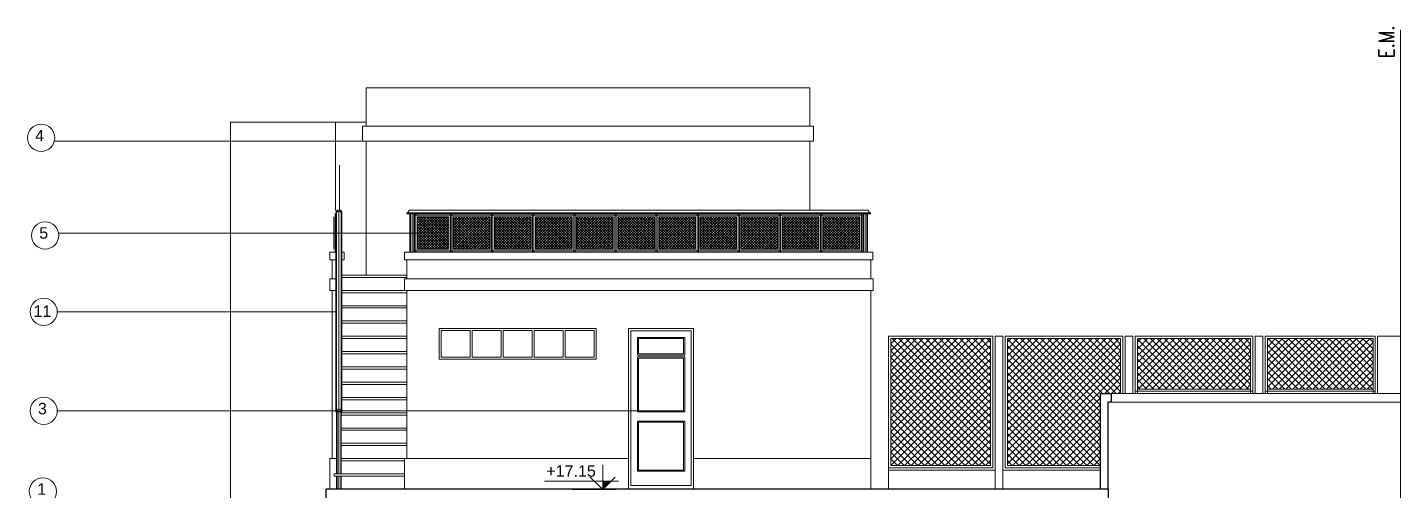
# Model space of a CAD drawing. Header units: millimetres. Extents: x 1578 to 2210, y 899 to 1032.
# Drawn here: x 2050.58 to 2068.54, y 949.14 to 955.19 of the extents above; entities that cross this region are included whole.
import ezdxf

# ---------------------------------------------------------------- set-up
doc = ezdxf.new("R2010")
doc.units = ezdxf.units.MM
doc.linetypes.add('DASHDOT2', pattern=[12.7, 6.35, -3.175, 0, -3.175])
for name, color, linetype, lineweight in [('CARPINTERIA', 7, 'Continuous', 18), ('COTAS', 7, 'Continuous', 15), ('EJES', 7, 'DASHDOT2', 13), ('ESTRUCTURA', 3, 'Continuous', 30), ('MUROS', 1, 'Continuous', 30), ('PISOS', 9, 'Continuous', 9), ('SANITARIOS', 7, 'Continuous', 20), ('TRAMAS', 7, 'Continuous', 15), ('UMBRALES', 7, 'Continuous', 18)]:
    doc.layers.add(name, color=color, linetype=linetype, lineweight=lineweight)
doc.styles.add('ROMANS', font='romans', dxfattribs={"height": 0.06})
doc.styles.add('STYLE1', font='ARIAL.TTF')
pattern_1 = [(135, (2125.24581, 868.76433), (0.044194174, 0.044194174), []), (45, (2125.24581, 868.76433), (0.044194174, -0.044194174), [])]

msp = doc.modelspace()

# ---------------------------------------------------------------- hatches: boundary and pattern name
at = {"layer": 'COTAS', "ltscale": 0.05}
msp.add_hatch(color=256, dxfattribs=at).paths.add_polyline_path([(2058.104, 949.26), (2058.213, 949.26), (2058.104, 949.151)])
at = {"layer": 'PISOS', "ltscale": 0.05}
h = msp.add_hatch(dxfattribs=at)
h.set_pattern_fill('ANSI37', color=256, scale=0.2, style=0)
h.set_pattern_definition([(135, (2132.23744, 862.02961), (0.0176776695, 0.0176776695), []), (45, (2132.23744, 862.02961), (0.0176776695, -0.0176776695), [])])
h.paths.add_polyline_path([(2056.092, 952.293), (2055.68, 952.293), (2055.68, 952.718), (2056.092, 952.718)])
at = {"layer": 'PISOS', "ltscale": 0.1}
h = msp.add_hatch(dxfattribs=at)
h.set_pattern_fill('ANSI37', color=256, scale=0.2, style=0)
h.set_pattern_definition([(135, (2038.492725, 876.356648), (0.0176776695, 0.0176776695), []), (45, (2038.492725, 876.356648), (0.0176776695, -0.0176776695), [])])
h.paths.add_polyline_path([(2056.63, 952.293), (2056.15, 952.293), (2056.15, 952.718), (2056.63, 952.718)])
h = msp.add_hatch(dxfattribs=at)
h.set_pattern_fill('ANSI37', color=256, scale=0.2, style=0)
h.set_pattern_definition([(135, (2039.030225, 876.356648), (0.0176776695, 0.0176776695), []), (45, (2039.030225, 876.356648), (0.0176776695, -0.0176776695), [])])
h.paths.add_polyline_path([(2057.167, 952.293), (2056.687, 952.293), (2056.687, 952.718), (2057.167, 952.718)])
h = msp.add_hatch(dxfattribs=at)
h.set_pattern_fill('ANSI37', color=256, scale=0.2, style=0)
h.set_pattern_definition([(135, (2039.567725, 876.356648), (0.0176776695, 0.0176776695), []), (45, (2039.567725, 876.356648), (0.0176776695, -0.0176776695), [])])
h.paths.add_polyline_path([(2057.705, 952.293), (2057.225, 952.293), (2057.225, 952.718), (2057.705, 952.718)])
h = msp.add_hatch(dxfattribs=at)
h.set_pattern_fill('ANSI37', color=256, scale=0.2, style=0)
h.set_pattern_definition([(135, (2040.105225, 876.356648), (0.0176776695, 0.0176776695), []), (45, (2040.105225, 876.356648), (0.0176776695, -0.0176776695), [])])
h.paths.add_polyline_path([(2058.242, 952.293), (2057.762, 952.293), (2057.762, 952.718), (2058.242, 952.718)])
h = msp.add_hatch(dxfattribs=at)
h.set_pattern_fill('ANSI37', color=256, scale=0.2, style=0)
h.set_pattern_definition([(135, (2040.642725, 876.356648), (0.0176776695, 0.0176776695), []), (45, (2040.642725, 876.356648), (0.0176776695, -0.0176776695), [])])
h.paths.add_polyline_path([(2058.78, 952.293), (2058.3, 952.293), (2058.3, 952.718), (2058.78, 952.718)])
h = msp.add_hatch(dxfattribs=at)
h.set_pattern_fill('ANSI37', color=256, scale=0.2, style=0)
h.set_pattern_definition([(135, (2041.180225, 876.356648), (0.0176776695, 0.0176776695), []), (45, (2041.180225, 876.356648), (0.0176776695, -0.0176776695), [])])
h.paths.add_polyline_path([(2059.317, 952.293), (2058.837, 952.293), (2058.837, 952.718), (2059.317, 952.718)])
h = msp.add_hatch(dxfattribs=at)
h.set_pattern_fill('ANSI37', color=256, scale=0.2, style=0)
h.set_pattern_definition([(135, (2041.717725, 876.356648), (0.0176776695, 0.0176776695), []), (45, (2041.717725, 876.356648), (0.0176776695, -0.0176776695), [])])
h.paths.add_polyline_path([(2059.855, 952.293), (2059.375, 952.293), (2059.375, 952.718), (2059.855, 952.718)])
h = msp.add_hatch(dxfattribs=at)
h.set_pattern_fill('ANSI37', color=256, scale=0.2, style=0)
h.set_pattern_definition([(135, (2042.255225, 876.356648), (0.0176776695, 0.0176776695), []), (45, (2042.255225, 876.356648), (0.0176776695, -0.0176776695), [])])
h.paths.add_polyline_path([(2060.392, 952.293), (2059.912, 952.293), (2059.912, 952.718), (2060.392, 952.718)])
h = msp.add_hatch(dxfattribs=at)
h.set_pattern_fill('ANSI37', color=256, scale=0.2, style=0)
h.set_pattern_definition([(135, (2042.792725, 876.356648), (0.0176776695, 0.0176776695), []), (45, (2042.792725, 876.356648), (0.0176776695, -0.0176776695), [])])
h.paths.add_polyline_path([(2060.93, 952.293), (2060.45, 952.293), (2060.45, 952.718), (2060.93, 952.718)])
h = msp.add_hatch(dxfattribs=at)
h.set_pattern_fill('ANSI37', color=256, scale=0.2, style=0)
h.set_pattern_definition([(135, (2043.330225, 876.356648), (0.0176776695, 0.0176776695), []), (45, (2043.330225, 876.356648), (0.0176776695, -0.0176776695), [])])
h.paths.add_polyline_path([(2061.467, 952.293), (2060.987, 952.293), (2060.987, 952.718), (2061.467, 952.718)])
at = {"layer": 'TRAMAS', "ltscale": 0.05}
h = msp.add_hatch(dxfattribs=at)
h.set_pattern_fill('ANSI37', color=256, scale=0.5, style=0)
h.set_pattern_definition(pattern_1)
h.paths.add_polyline_path([(2063.177, 951.125), (2061.872, 951.125), (2061.872, 949.465), (2063.177, 949.465)])
h = msp.add_hatch(dxfattribs=at)
h.set_pattern_fill('ANSI37', color=256, scale=0.5, style=0)
h.set_pattern_definition(pattern_1)
h.paths.add_polyline_path([(2064.611, 949.465), (2064.611, 950.405), (2064.877, 950.405), (2064.877, 951.125), (2063.397, 951.125), (2063.397, 949.465)])
h = msp.add_hatch(dxfattribs=at)
h.set_pattern_fill('ANSI37', color=256, scale=0.5, style=0)
h.set_pattern_definition([(135, (2126.94581, 868.76433), (0.044194174, 0.044194174), []), (45, (2126.94581, 868.76433), (0.044194174, -0.044194174), [])])
h.paths.add_polyline_path([(2066.577, 950.465), (2066.577, 951.125), (2065.097, 951.125), (2065.097, 950.465)])
h = msp.add_hatch(dxfattribs=at)
h.set_pattern_fill('ANSI37', color=256, scale=0.5, style=0)
h.set_pattern_definition([(135, (2128.106515, 866.22263), (0.044194174, 0.044194174), []), (45, (2128.106515, 866.22263), (0.044194174, -0.044194174), [])])
h.paths.add_polyline_path([(2066.797, 950.465), (2068.177, 950.465), (2068.177, 951.125), (2066.797, 951.125)])

# ---------------------------------------------------------------- linework, layer by layer
at = {"layer": 'CARPINTERIA', "ltscale": 0.05}
for p, q in [((2054.694, 951.955), (2055.542, 951.955)), ((2054.694, 951.925), (2055.542, 951.925)), ((2054.692, 951.755), (2055.512, 951.755)), ((2054.692, 951.725), (2055.542, 951.725)), ((2054.694, 951.555), (2055.542, 951.555)), ((2054.694, 951.525), (2055.542, 951.525)), ((2054.694, 951.355), (2055.542, 951.355)), ((2054.694, 951.325), (2055.542, 951.325)), ((2054.694, 951.155), (2055.542, 951.155)), ((2054.694, 951.125), (2055.542, 951.125)), ((2054.694, 950.955), (2055.542, 950.955)), ((2054.694, 950.925), (2055.542, 950.925)), ((2054.694, 950.755), (2055.542, 950.755)), ((2054.694, 950.725), (2055.542, 950.725)), ((2054.694, 950.555), (2055.542, 950.555)), ((2054.694, 950.525), (2055.542, 950.525)), ((2054.694, 950.355), (2055.542, 950.355)), ((2054.694, 950.325), (2055.542, 950.325)), ((2054.683, 950.155), (2055.542, 950.155)), ((2054.683, 950.125), (2055.542, 950.125)), ((2054.683, 949.955), (2055.542, 949.955)), ((2054.683, 949.925), (2055.542, 949.925)), ((2054.683, 949.755), (2055.542, 949.755)), ((2054.683, 949.725), (2055.542, 949.725)), ((2054.683, 949.555), (2055.512, 949.555)), ((2054.683, 949.525), (2055.512, 949.525)), ((2054.593, 949.355), (2055.512, 949.355)), ((2054.593, 949.325), (2054.593, 949.355)), ((2054.593, 949.325), (2055.512, 949.325))]:
    msp.add_line(p, q, dxfattribs=at)
at = {"layer": 'CARPINTERIA', "ltscale": 0.1}
for p, q in [((2055.992, 950.88), (2055.992, 951.23)), ((2056.372, 951.23), (2055.992, 951.23)), ((2056.372, 950.88), (2056.372, 951.23)), ((2056.397, 950.88), (2056.397, 951.23)), ((2056.777, 951.23), (2056.397, 951.23)), ((2056.777, 951.23), (2056.777, 950.88)), ((2056.802, 951.23), (2056.802, 950.88)), ((2057.182, 951.23), (2056.802, 951.23)), ((2057.182, 951.23), (2057.182, 950.88)), ((2057.207, 951.23), (2057.207, 950.88)), ((2057.587, 951.23), (2057.207, 951.23)), ((2057.587, 951.23), (2057.587, 950.88)), ((2057.612, 951.23), (2057.612, 950.88)), ((2057.992, 951.23), (2057.612, 951.23)), ((2057.992, 951.23), (2057.992, 950.88)), ((2059.262, 951.225), (2058.472, 951.225)), ((2058.472, 951.225), (2058.472, 949.205)), ((2059.262, 951.225), (2059.262, 949.205)), ((2059.162, 951.125), (2058.572, 951.125)), ((2058.572, 951.125), (2058.572, 950.925)), ((2059.162, 951.125), (2059.162, 950.925)), ((2056.372, 950.88), (2055.992, 950.88)), ((2056.777, 950.88), (2056.397, 950.88)), ((2057.182, 950.88), (2056.802, 950.88)), ((2057.587, 950.88), (2057.207, 950.88)), ((2057.992, 950.88), (2057.612, 950.88)), ((2059.162, 950.925), (2058.572, 950.925)), ((2059.162, 950.87), (2058.572, 950.87)), ((2058.572, 950.87), (2058.572, 950.18)), ((2059.162, 950.87), (2059.162, 950.18)), ((2059.162, 950.18), (2058.572, 950.18)), ((2059.162, 950.03), (2058.572, 950.03)), ((2058.572, 950.03), (2058.572, 949.405)), ((2059.162, 950.03), (2059.162, 949.405)), ((2059.162, 949.405), (2058.572, 949.405))]:
    msp.add_line(p, q, dxfattribs=at)
at = {"layer": 'COTAS'}
for p, q in [((2055.012, 953.705), (2050.931, 953.705)), ((2055.68, 952.505), (2050.986, 952.505)), ((2061.642, 951.905), (2061.612, 951.905)), ((2061.642, 951.755), (2061.612, 951.755)), ((2054.613, 951.475), (2050.971, 951.475)), ((2064.755, 950.295), (2068.537, 950.295)), ((2058.572, 950.18), (2050.971, 950.18)), ((2059.262, 949.205), (2058.472, 949.205))]:
    msp.add_line(p, q, dxfattribs=at)
at = {"layer": 'COTAS', "ltscale": 0.05}
for p, q in [((2054.66, 953.392), (2054.66, 952.799)), ((2058.104, 949.151), (2057.941, 949.314)), ((2058.268, 949.314), (2058.104, 949.151))]:
    msp.add_line(p, q, dxfattribs=at)
at = {"layer": 'COTAS', "ltscale": 0.1}
for p, q in [((2058.104, 949.151), (2058.104, 949.475)), ((2058.308, 949.26), (2057.341, 949.26)), ((2058.272, 949.151), (2057.702, 949.151))]:
    msp.add_line(p, q, dxfattribs=at)
at = {"layer": 'COTAS', "ltscale": 0.05}
for centre in [(2050.759, 953.751), (2050.811, 952.474), (2050.793, 951.475), (2050.793, 950.18), (2050.783, 949.126)]:
    msp.add_circle(centre, 0.178, dxfattribs=at)
at = {"layer": 'EJES'}
msp.add_line((2068.537, 955.163), (2068.537, 937.605), dxfattribs=at)
at = {"layer": 'ESTRUCTURA', "ltscale": 0.1}
msp.add_line((2054.487, 948.605), (2054.487, 949.155), dxfattribs=at)
at = {"layer": 'MUROS', "ltscale": 0.1}
for p, q in [((2064.611, 950.405), (2064.611, 949.155)), ((2064.611, 950.405), (2064.755, 950.405)), ((2064.711, 950.295), (2064.711, 949.155)), ((2064.755, 950.295), (2064.711, 950.295)), ((2064.755, 950.405), (2064.755, 950.295)), ((2064.711, 949.155), (2054.487, 949.155)), ((2064.712, 949.155), (2064.712, 947.905))]:
    msp.add_line(p, q, dxfattribs=at)
at = {"layer": 'PISOS'}
for p, q in [((2055.591, 952.755), (2055.591, 952.255)), ((2055.612, 952.755), (2055.612, 952.255)), ((2055.633, 952.755), (2055.633, 952.255)), ((2061.513, 952.755), (2061.513, 952.255)), ((2061.535, 952.755), (2061.535, 952.255)), ((2061.556, 952.755), (2061.556, 952.255))]:
    msp.add_line(p, q, dxfattribs=at)
at = {"layer": 'PISOS', "ltscale": 0.05}
for p, q in [((2054.632, 949.355), (2054.632, 950.165)), ((2054.653, 949.355), (2054.653, 950.165)), ((2054.677, 949.355), (2054.677, 950.165)), ((2054.632, 949.155), (2054.632, 949.325)), ((2054.653, 949.155), (2054.653, 949.325)), ((2054.677, 949.155), (2054.677, 949.325))]:
    msp.add_line(p, q, dxfattribs=at)
at = {"layer": 'SANITARIOS', "ltscale": 0.05}
for p, q in [((2054.613, 952.77), (2054.613, 950.18)), ((2054.694, 952.77), (2054.694, 950.18)), ((2063.207, 951.155), (2061.842, 951.155)), ((2061.842, 951.155), (2061.842, 949.555)), ((2063.207, 951.155), (2063.207, 949.435)), ((2064.907, 951.155), (2063.367, 951.155)), ((2063.367, 951.155), (2063.367, 949.435)), ((2064.907, 951.155), (2064.907, 950.405)), ((2066.607, 951.155), (2065.067, 951.155)), ((2065.067, 951.155), (2065.067, 950.405)), ((2066.607, 951.155), (2066.607, 950.405)), ((2068.207, 951.155), (2066.767, 951.155)), ((2066.767, 951.155), (2066.767, 950.405)), ((2068.207, 951.155), (2068.207, 950.405)), ((2063.177, 951.125), (2061.872, 951.125)), ((2061.872, 951.125), (2061.872, 949.465)), ((2063.177, 951.125), (2063.177, 949.465)), ((2064.877, 951.125), (2063.397, 951.125)), ((2063.397, 951.125), (2063.397, 949.465)), ((2064.877, 951.125), (2064.877, 950.405)), ((2066.577, 951.125), (2065.097, 951.125)), ((2065.097, 951.125), (2065.097, 950.405)), ((2066.577, 951.125), (2066.577, 950.405)), ((2068.177, 951.125), (2066.797, 951.125)), ((2066.797, 951.125), (2066.797, 950.405)), ((2068.177, 951.125), (2068.177, 950.405)), ((2066.607, 950.435), (2065.067, 950.435)), ((2066.577, 950.465), (2065.097, 950.465)), ((2068.207, 950.435), (2066.767, 950.435)), ((2068.177, 950.465), (2066.797, 950.465)), ((2054.694, 950.18), (2054.613, 950.18)), ((2054.613, 950.165), (2054.613, 950.18)), ((2054.694, 950.165), (2054.613, 950.165)), ((2054.623, 949.355), (2054.623, 950.165)), ((2054.658, 950.205), (2054.648, 950.205)), ((2054.683, 949.355), (2054.683, 950.165)), ((2054.694, 950.165), (2054.694, 950.18)), ((2063.207, 949.435), (2061.842, 949.435)), ((2063.177, 949.465), (2061.872, 949.465)), ((2064.611, 949.435), (2063.367, 949.435)), ((2064.611, 949.465), (2063.397, 949.465)), ((2054.623, 949.155), (2054.623, 949.325)), ((2054.683, 949.155), (2054.683, 949.325))]:
    msp.add_line(p, q, dxfattribs=at)
at = {"layer": 'SANITARIOS'}
for p, q in [((2061.605, 952.77), (2055.542, 952.77)), ((2055.542, 952.755), (2055.542, 952.77)), ((2061.555, 952.805), (2055.592, 952.805)), ((2061.605, 952.755), (2061.605, 952.77)), ((2061.605, 952.755), (2055.542, 952.755)), ((2055.582, 952.755), (2055.582, 952.255)), ((2055.642, 952.755), (2055.642, 952.255)), ((2061.505, 952.755), (2061.505, 952.255)), ((2061.565, 952.755), (2061.565, 952.255))]:
    msp.add_line(p, q, dxfattribs=at)
for centre, start, end in [((2054.648, 952.77), 90, 180), ((2054.659, 952.77), 0, 90), ((2055.592, 952.77), 90, 180), ((2061.555, 952.77), 0, 90)]:
    msp.add_arc(centre, 0.035, start, end, dxfattribs=at)
at = {"layer": 'SANITARIOS', "ltscale": 0.05}
for centre, start, end in [((2054.648, 950.18), 90, 180), ((2054.658, 950.18), 0, 90)]:
    msp.add_arc(centre, 0.025, start, end, dxfattribs=at)
at = {"layer": 'TRAMAS', "ltscale": 0.1}
for p, q in [((2053.237, 953.955), (2053.237, 934.805)), ((2059.177, 951.14), (2058.557, 951.14)), ((2058.557, 951.14), (2058.557, 950.91)), ((2059.177, 951.14), (2059.177, 950.91)), ((2059.177, 950.91), (2058.557, 950.91)), ((2059.177, 950.885), (2058.557, 950.885)), ((2058.557, 950.885), (2058.557, 950.165)), ((2059.177, 950.885), (2059.177, 950.165)), ((2059.177, 950.165), (2058.557, 950.165)), ((2059.177, 950.045), (2058.557, 950.045)), ((2058.557, 950.045), (2058.557, 949.39)), ((2059.177, 950.045), (2059.177, 949.39)), ((2059.177, 949.39), (2058.557, 949.39))]:
    msp.add_line(p, q, dxfattribs=at)
at = {"layer": 'TRAMAS', "ltscale": 0.05}
for p, q in [((2054.623, 952.77), (2054.623, 950.18)), ((2054.653, 952.794), (2054.653, 950.18)), ((2054.683, 952.77), (2054.683, 950.18))]:
    msp.add_line(p, q, dxfattribs=at)
at = {"layer": 'TRAMAS'}
for p, q in [((2054.586, 952.718), (2054.586, 952.293)), ((2056.092, 952.718), (2055.68, 952.718)), ((2055.68, 952.718), (2055.68, 952.293)), ((2056.092, 952.718), (2056.092, 952.293)), ((2056.15, 952.718), (2056.15, 952.293)), ((2056.63, 952.718), (2056.15, 952.718)), ((2056.63, 952.718), (2056.63, 952.293)), ((2057.167, 952.718), (2056.687, 952.718)), ((2056.687, 952.718), (2056.687, 952.293)), ((2057.167, 952.718), (2057.167, 952.293)), ((2057.705, 952.718), (2057.225, 952.718)), ((2057.225, 952.718), (2057.225, 952.293)), ((2057.705, 952.718), (2057.705, 952.293)), ((2057.762, 952.718), (2057.762, 952.293)), ((2058.242, 952.718), (2057.762, 952.718)), ((2058.242, 952.718), (2058.242, 952.293)), ((2058.78, 952.718), (2058.3, 952.718)), ((2058.3, 952.718), (2058.3, 952.293)), ((2058.78, 952.718), (2058.78, 952.293)), ((2059.317, 952.718), (2058.837, 952.718)), ((2058.837, 952.718), (2058.837, 952.293)), ((2059.317, 952.718), (2059.317, 952.293)), ((2059.855, 952.718), (2059.375, 952.718)), ((2059.375, 952.718), (2059.375, 952.293)), ((2059.855, 952.718), (2059.855, 952.293)), ((2060.392, 952.718), (2059.912, 952.718)), ((2059.912, 952.718), (2059.912, 952.293)), ((2060.392, 952.718), (2060.392, 952.293)), ((2060.45, 952.718), (2060.45, 952.293)), ((2060.93, 952.718), (2060.45, 952.718)), ((2060.93, 952.718), (2060.93, 952.293)), ((2061.467, 952.718), (2060.987, 952.718)), ((2060.987, 952.718), (2060.987, 952.293)), ((2061.467, 952.718), (2061.467, 952.293)), ((2061.467, 952.718), (2061.467, 952.293)), ((2055.68, 952.293), (2056.092, 952.293)), ((2056.15, 952.293), (2056.63, 952.293)), ((2056.687, 952.293), (2057.167, 952.293)), ((2057.225, 952.293), (2057.705, 952.293)), ((2057.762, 952.293), (2058.242, 952.293)), ((2058.3, 952.293), (2058.78, 952.293)), ((2058.837, 952.293), (2059.317, 952.293)), ((2059.375, 952.293), (2059.855, 952.293)), ((2059.912, 952.293), (2060.392, 952.293)), ((2060.45, 952.293), (2060.93, 952.293)), ((2060.987, 952.293), (2061.467, 952.293))]:
    msp.add_line(p, q, dxfattribs=at)
at = {"layer": 'TRAMAS', "ltscale": 0.05}
msp.add_arc((2054.653, 952.764), 0.0307, 12.0995, 167.9005, dxfattribs=at)
at = {"layer": 'UMBRALES', "ltscale": 0.05}
for p, q in [((2060.812, 954.405), (2055.012, 954.405)), ((2055.012, 954.405), (2055.012, 953.905)), ((2060.812, 954.405), (2060.812, 953.905)), ((2055.012, 953.955), (2053.237, 953.955)), ((2054.609, 953.955), (2054.609, 952.8)), ((2060.862, 953.905), (2054.962, 953.905)), ((2054.962, 953.905), (2054.962, 953.705)), ((2060.862, 953.905), (2060.862, 953.705)), ((2060.862, 953.705), (2054.962, 953.705)), ((2055.012, 953.705), (2055.012, 951.955)), ((2060.812, 953.705), (2060.812, 952.805)), ((2054.613, 952.255), (2054.537, 952.255)), ((2054.537, 952.255), (2054.537, 952.155)), ((2054.722, 952.255), (2054.694, 952.255)), ((2061.635, 952.255), (2055.512, 952.255)), ((2055.512, 952.255), (2055.512, 952.155)), ((2061.635, 952.255), (2061.635, 952.155)), ((2054.613, 952.155), (2054.537, 952.155)), ((2054.567, 952.155), (2054.567, 951.905)), ((2054.722, 952.155), (2054.694, 952.155)), ((2061.635, 952.155), (2055.512, 952.155)), ((2055.542, 952.155), (2055.542, 951.905)), ((2061.612, 952.155), (2061.612, 951.905)), ((2054.613, 951.905), (2054.537, 951.905)), ((2054.537, 951.905), (2054.537, 951.755)), ((2061.612, 951.905), (2055.512, 951.905)), ((2055.512, 951.905), (2055.512, 951.755)), ((2061.642, 951.905), (2061.642, 951.755)), ((2054.613, 951.755), (2054.537, 951.755)), ((2054.567, 951.755), (2054.567, 949.555)), ((2061.612, 951.755), (2055.512, 951.755)), ((2055.542, 951.755), (2055.542, 949.555)), ((2061.612, 951.755), (2061.612, 949.155)), ((2059.292, 951.255), (2058.442, 951.255)), ((2058.442, 951.255), (2058.442, 949.155)), ((2059.292, 951.255), (2059.292, 949.155)), ((2066.637, 950.405), (2064.611, 950.405)), ((2068.537, 950.405), (2066.637, 950.405)), ((2054.623, 949.555), (2054.537, 949.555)), ((2054.537, 949.555), (2054.537, 949.155)), ((2055.512, 949.555), (2055.512, 949.155)), ((2058.442, 949.555), (2055.512, 949.555)), ((2061.612, 949.555), (2059.292, 949.555)), ((2063.237, 949.405), (2061.842, 949.405)), ((2064.611, 949.405), (2063.337, 949.405))]:
    msp.add_line(p, q, dxfattribs=at)
at = {"layer": 'UMBRALES'}
for p, q in [((2054.606, 952.755), (2054.606, 952.255)), ((2061.487, 952.738), (2055.642, 952.738)), ((2055.66, 952.755), (2055.66, 952.255)), ((2056.112, 952.755), (2056.112, 952.255)), ((2056.13, 952.755), (2056.13, 952.255)), ((2056.65, 952.755), (2056.65, 952.255)), ((2056.667, 952.755), (2056.667, 952.255)), ((2057.187, 952.755), (2057.187, 952.255)), ((2057.205, 952.755), (2057.205, 952.255)), ((2057.725, 952.755), (2057.725, 952.255)), ((2057.742, 952.755), (2057.742, 952.255)), ((2058.262, 952.755), (2058.262, 952.255)), ((2058.28, 952.755), (2058.28, 952.255)), ((2058.8, 952.755), (2058.8, 952.255)), ((2058.817, 952.755), (2058.817, 952.255)), ((2059.337, 952.755), (2059.337, 952.255)), ((2059.355, 952.755), (2059.355, 952.255)), ((2059.875, 952.755), (2059.875, 952.255)), ((2059.892, 952.755), (2059.892, 952.255)), ((2060.412, 952.755), (2060.412, 952.255)), ((2060.43, 952.755), (2060.43, 952.255)), ((2060.95, 952.755), (2060.95, 952.255)), ((2060.967, 952.755), (2060.967, 952.255)), ((2061.487, 952.755), (2061.487, 952.255)), ((2061.487, 952.755), (2061.487, 952.255)), ((2061.505, 952.755), (2061.505, 952.255)), ((2055.642, 952.273), (2061.487, 952.273))]:
    msp.add_line(p, q, dxfattribs=at)
at = {"layer": 'UMBRALES', "ltscale": 0.1}
for p, q in [((2054.722, 952.255), (2054.722, 952.155)), ((2055.512, 952.255), (2057.61, 952.255)), ((2055.967, 951.255), (2055.967, 950.855)), ((2058.017, 951.255), (2055.967, 951.255)), ((2058.017, 951.255), (2058.017, 950.855)), ((2063.337, 951.155), (2063.237, 951.155)), ((2063.237, 951.155), (2063.237, 949.155)), ((2063.337, 951.155), (2063.337, 949.155)), ((2065.037, 951.155), (2064.937, 951.155)), ((2064.937, 951.155), (2064.937, 950.405)), ((2065.037, 951.155), (2065.037, 950.405)), ((2066.737, 951.155), (2066.637, 951.155)), ((2066.637, 951.155), (2066.637, 950.405)), ((2066.737, 951.155), (2066.737, 950.405)), ((2068.537, 951.155), (2068.237, 951.155)), ((2068.237, 951.155), (2068.237, 950.405)), ((2058.017, 950.855), (2055.967, 950.855)), ((2061.842, 949.155), (2061.842, 949.555))]:
    msp.add_line(p, q, dxfattribs=at)

# ---------------------------------------------------------------- texts
at = {"layer": 'COTAS', "style": 'ROMANS', "width": 0.8}
msp.add_text('E.M.', height=0.2, rotation=90, dxfattribs=at).set_placement((2068.453, 954.789))
at = {"layer": 'COTAS', "ltscale": 0.1, "char_height": 0.15, "attachment_point": 5, "style": 'STYLE1'}
for s, insert in [('4', (2050.741, 953.78)), ('5', (2050.793, 952.505)), ('11', (2050.776, 951.484)), ('3', (2050.776, 950.208)), ('+17.15', (2057.69, 949.392)), ('1', (2050.766, 949.157))]:
    msp.add_mtext(s, dxfattribs=dict(at, insert=insert))

doc.saveas('drawing.dxf')
